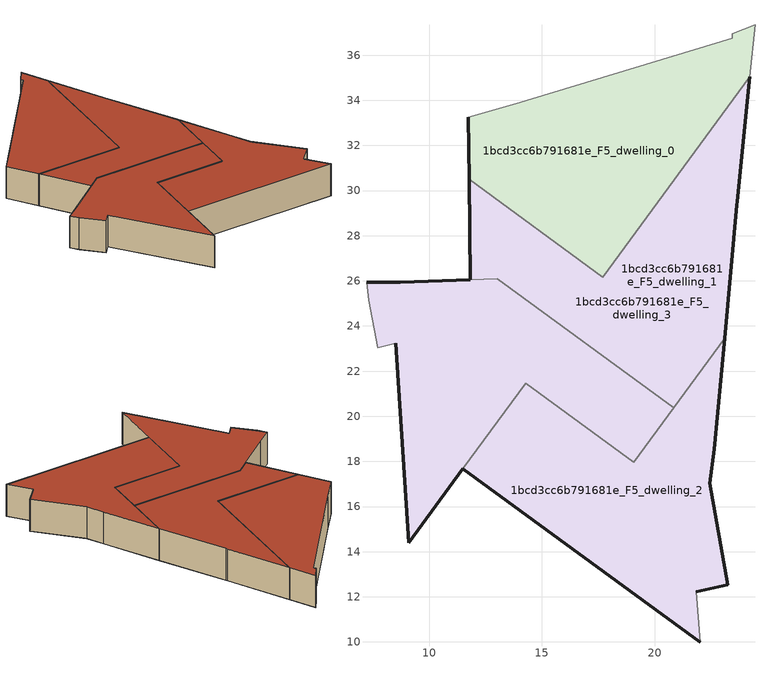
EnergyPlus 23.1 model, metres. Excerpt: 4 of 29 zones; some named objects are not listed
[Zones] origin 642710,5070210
1bcd3cc6b791681e_F5_dwelling_0
 floor to 1bcd3cc6b791681e_F4_dwelling_0 (EU_floor_Construction): 17.71,26.16 24.21,35.05 24.44,37.35 23.44,36.95 23.44,36.75 13.83,33.85 11.73,33.25 11.77,30.5 z15
 wall outside (EU_wall_Construction): 11.77,30.5 11.73,33.25 z15:18
 wall adiabatic (EU_wall_Construction): 11.73,33.25 13.83,33.85 23.44,36.75 23.44,36.95 24.44,37.35 24.21,35.05 z15:18
 wall to 1bcd3cc6b791681e_F5_dwelling_1 (EU_wall_Construction): 24.21,35.05 17.71,26.16 11.77,30.5 z15:18
 roof outside (EU_roof_Construction): 24.44,37.35 24.21,35.05 17.71,26.16 11.77,30.5 11.73,33.25 13.83,33.85 23.44,36.75 23.44,36.95 z18
1bcd3cc6b791681e_F5_dwelling_1
 floor to 1bcd3cc6b791681e_F4_dwelling_1 (EU_floor_Construction): 22.01,9.98 21.83,12.23 23.23,12.53 22.44,17.04 22.64,18.54 23.09,23.47 19.07,17.96 14.27,21.46 11.5,17.67 z15
 floor adiabatic (EU_floor_Construction): 23.09,23.47 23.64,29.35 23.66,29.52 24.21,35.05 17.71,26.16 11.77,30.5 11.83,26.05 13.02,26.08 20.83,20.37 z15
 wall outside (EU_wall_Construction): 24.21,35.05 23.66,29.52 23.64,29.35 23.09,23.47 / 11.83,26.05 11.77,30.5 z15:18
 wall to 1bcd3cc6b791681e_F5_dwelling_3 (EU_wall_Construction): 23.09,23.47 20.83,20.37 z15:18
 wall to 1bcd3cc6b791681e_F5_dwelling_2 (EU_wall_Construction): 20.83,20.37 13.03,26.08 11.83,26.05 z15:18
 roof outside (EU_roof_Construction): 23.09,23.47 22.64,18.54 22.44,17.04 23.23,12.53 21.83,12.23 22.01,9.98 11.5,17.67 14.27,21.46 19.07,17.96 z18; 24.21,35.05 23.66,29.52 23.64,29.35 23.09,23.47 20.83,20.37 13.02,26.08 11.83,26.05 11.77,30.5 17.71,26.16 z18
1bcd3cc6b791681e_F5_dwelling_2
 floor to 1bcd3cc6b791681e_F4_dwelling_2 (EU_floor_Construction): 22.01,9.98 21.83,12.23 23.23,12.53 22.44,17.04 22.64,18.54 23.09,23.47 19.07,17.96 14.27,21.46 11.5,17.67 z15; 19.07,17.96 20.83,20.37 13.03,26.08 11.83,26.05 8.73,25.95 7.23,25.95 7.33,25.15 7.73,23.04 8.53,23.25 9.1,14.39 14.27,21.46 z15
 wall outside (EU_wall_Construction): 7.23,25.95 8.73,25.95 11.82,26.05 / 11.5,17.67 9.1,14.39 8.53,23.25 z15:18; 11.83,26.05,18 11.82,26.05,15 11.83,26.05,15
 wall adiabatic (EU_wall_Construction): 8.53,23.25 7.73,23.04 7.33,25.15 7.23,25.95 z15:18
 wall to 1bcd3cc6b791681e_F5_dwelling_3 (EU_wall_Construction): 14.28,21.46 11.5,17.67 / 20.83,20.37 19.07,17.96 14.27,21.46 z15:18
 roof outside (EU_roof_Construction): 20.83,20.37 19.07,17.96 14.27,21.46 9.1,14.39 8.53,23.25 7.73,23.04 7.33,25.15 7.23,25.95 8.73,25.95 11.83,26.05 13.03,26.08 z18; 23.09,23.47 22.64,18.54 22.44,17.04 23.23,12.53 21.83,12.23 22.01,9.98 11.5,17.67 14.27,21.46 19.07,17.96 z18
1bcd3cc6b791681e_F5_dwelling_3
 floor to 1bcd3cc6b791681e_F4_dwelling_3 (EU_floor_Construction): 23.09,23.47 23.64,29.35 23.66,29.52 24.21,35.05 17.71,26.16 11.77,30.5 11.83,26.05 13.02,26.08 20.83,20.37 z15; 19.07,17.96 20.83,20.37 13.03,26.08 11.83,26.05 8.73,25.95 7.23,25.95 7.33,25.15 7.73,23.04 8.53,23.25 9.1,14.39 14.27,21.46 z15
 floor adiabatic (EU_floor_Construction): 22.01,9.98 21.83,12.23 23.23,12.53 22.44,17.04 22.64,18.54 23.09,23.47 19.07,17.96 14.27,21.46 11.5,17.67 z15
 wall outside (EU_wall_Construction): 23.09,23.47 22.64,18.54 22.44,17.04 23.23,12.53 21.83,12.23 / 22.01,9.98 11.5,17.67 z15:18
 wall adiabatic (EU_wall_Construction): 21.83,12.23 22.01,9.98 z15:18
 roof outside (EU_roof_Construction): 24.21,35.05 23.66,29.52 23.64,29.35 23.09,23.47 20.83,20.37 13.02,26.08 11.83,26.05 11.77,30.5 17.71,26.16 z18; 23.09,23.47 22.64,18.54 22.44,17.04 23.23,12.53 21.83,12.23 22.01,9.98 11.5,17.67 14.27,21.46 19.07,17.96 z18; 20.83,20.37 19.07,17.96 14.27,21.46 9.1,14.39 8.53,23.25 7.73,23.04 7.33,25.15 7.23,25.95 8.73,25.95 11.83,26.05 13.03,26.08 z18
[Building]
EU S2 Campaign: North Axis=0; Terrain=City; Solar Distribution=FullExterior
[Site:Location]
Lyon-Bron: Latitude=45.75; Longitude=5; Time Zone=1; Elevation=198
[SizingPeriod:WeatherFileDays]
AnnualSizingPeriod: Begin Month=1; Begin Day of Month=1; End Month=12; End Day of Month=31; Day of Week for Start Day=Monday; Use Weather File Daylight Saving Period=No; Use Weather File Rain and Snow Indicators=No
[MATERIAL]
EU_InternalMass_Material: Roughness=MediumRough; Thickness=0.1; Conductivity=1; Density=1800; Specific Heat=900; Thermal Absorptance=0.9; Solar Absorptance=0.7; Visible Absorptance=0.7
[MATERIAL:NOMASS] Roughness=MediumRough; Thermal Absorptance=0.9; Solar Absorptance=0.7; Visible Absorptance=0.7
Name | Thermal Resistance
EU_wall_NoMass | 0.776494
EU_roof_NoMass | 0.486893
EU_floor_NoMass | 0.421597
[CONSTRUCTION]
EU_wall_Construction: EU_wall_NoMass
EU_roof_Construction: EU_roof_NoMass
EU_floor_Construction: EU_floor_NoMass
EU_InternalMass_Construction: EU_InternalMass_Material
[ZONE] Type=1; Multiplier=1; Ceiling Height=autocalculate; Floor Area=autocalculate; Part of Total Floor Area=Yes
Name | Volume
1bcd3cc6b791681e_F5_dwelling_0 | 210.207
1bcd3cc6b791681e_F5_dwelling_1 | 422.101
1bcd3cc6b791681e_F5_dwelling_2 | 418.808
1bcd3cc6b791681e_F5_dwelling_3 | 630.683
[INTERNALMASS] Construction=EU_InternalMass_Construction
Name | Zone or ZoneList | Surface Area
1bcd3cc6b791681e_F5_dwelling_0_EU_InternalMass | 1bcd3cc6b791681e_F5_dwelling_0 | 87.597
1bcd3cc6b791681e_F5_dwelling_1_EU_InternalMass | 1bcd3cc6b791681e_F5_dwelling_1 | 87.5858
1bcd3cc6b791681e_F5_dwelling_2_EU_InternalMass | 1bcd3cc6b791681e_F5_dwelling_2 | 87.5901
1bcd3cc6b791681e_F5_dwelling_3_EU_InternalMass | 1bcd3cc6b791681e_F5_dwelling_3 | 87.5976
[OTHEREQUIPMENT] Fuel Type=Electricity; Design Level Calculation Method=Watts/Area; Power per Zone Floor Area=1; Fraction Latent=0; Fraction Radiant=0; Fraction Lost=0; Carbon Dioxide Generation Rate=0; EndUse Subcategory=EU_Step8_InternalGains
Name | Zone or ZoneList or Space or SpaceList | Schedule
EU_Step8_InternalGain_1bcd3cc6b791681e_F5_dwelling_0_f000 | 1bcd3cc6b791681e_F5_dwelling_0 | EU_Step8_GainSchedule_1bcd3cc6b791681e_F5_dwelling_0_f000
EU_Step8_InternalGain_1bcd3cc6b791681e_F5_dwelling_1_f000 | 1bcd3cc6b791681e_F5_dwelling_1 | EU_Step8_GainSchedule_1bcd3cc6b791681e_F5_dwelling_1_f000
EU_Step8_InternalGain_1bcd3cc6b791681e_F5_dwelling_2_f000 | 1bcd3cc6b791681e_F5_dwelling_2 | EU_Step8_GainSchedule_1bcd3cc6b791681e_F5_dwelling_2_f000
EU_Step8_InternalGain_1bcd3cc6b791681e_F5_dwelling_3_f000 | 1bcd3cc6b791681e_F5_dwelling_3 | EU_Step8_GainSchedule_1bcd3cc6b791681e_F5_dwelling_3_f000
[ZONEVENTILATION:DESIGNFLOWRATE] Schedule=EU_AlwaysOn; Design Flow Rate Calculation Method=AirChanges/Hour; Air Changes per Hour=0.693814; Ventilation Type=Natural; Fan Pressure Rise=0; Fan Total Efficiency=1; Constant Term Coefficient=1; Temperature Term Coefficient=0; Velocity Term Coefficient=0; Velocity Squared Term Coefficient=0; Minimum Indoor Temperature=-100; Maximum Indoor Temperature=100; Delta Temperature=-100; Minimum Outdoor Temperature=-100; Maximum Outdoor Temperature=100; Maximum Wind Speed=40
Name | Zone or ZoneList or Space or SpaceList
EU_ConstantAir_1bcd3cc6b791681e_F5_dwelling_0 | 1bcd3cc6b791681e_F5_dwelling_0
EU_ConstantAir_1bcd3cc6b791681e_F5_dwelling_1 | 1bcd3cc6b791681e_F5_dwelling_1
EU_ConstantAir_1bcd3cc6b791681e_F5_dwelling_2 | 1bcd3cc6b791681e_F5_dwelling_2
EU_ConstantAir_1bcd3cc6b791681e_F5_dwelling_3 | 1bcd3cc6b791681e_F5_dwelling_3
[HVACTEMPLATE:ZONE:IDEALLOADSAIRSYSTEM] System Availability Schedule=EU_AlwaysOn; Maximum Heating Supply Air Temperature=50; Minimum Cooling Supply Air Temperature=13; Maximum Heating Supply Air Humidity Ratio=0.0156; Minimum Cooling Supply Air Humidity Ratio=0.0077; Heating Limit=NoLimit; Cooling Limit=NoLimit; Heating Availability Schedule=EU_AlwaysOn; Cooling Availability Schedule=EU_CoolingOff; Dehumidification Control Type=ConstantSensibleHeatRatio; Cooling Sensible Heat Ratio=0.7; Dehumidification Setpoint=60; Humidification Control Type=None; Humidification Setpoint=30; Outdoor Air Method=None; Outdoor Air Flow Rate per Person=0.00944; Outdoor Air Flow Rate per Zone Floor Area=0; Outdoor Air Flow Rate per Zone=0; Demand Controlled Ventilation Type=None; Outdoor Air Economizer Type=NoEconomizer; Heat Recovery Type=None; Sensible Heat Recovery Effectiveness=0.7; Latent Heat Recovery Effectiveness=0.65
Name | Template Thermostat
1bcd3cc6b791681e_F5_dwelling_0 | EU_HeatOnly_1bcd3cc6b791681e_F5_dwelling_0
1bcd3cc6b791681e_F5_dwelling_1 | EU_HeatOnly_1bcd3cc6b791681e_F5_dwelling_1
1bcd3cc6b791681e_F5_dwelling_2 | EU_HeatOnly_1bcd3cc6b791681e_F5_dwelling_2
1bcd3cc6b791681e_F5_dwelling_3 | EU_HeatOnly_1bcd3cc6b791681e_F5_dwelling_3
[SIZING:ZONE] Zone Cooling Design Supply Air Temperature Input Method=SupplyAirTemperature; Zone Cooling Design Supply Air Temperature=13; Zone Heating Design Supply Air Temperature Input Method=SupplyAirTemperature; Zone Heating Design Supply Air Temperature=50; Zone Cooling Design Supply Air Humidity Ratio=0.008; Zone Heating Design Supply Air Humidity Ratio=0.008; Cooling Design Air Flow Method=DesignDay; Cooling Design Air Flow Rate=0; Cooling Minimum Air Flow per Zone Floor Area=0.000762; Cooling Minimum Air Flow=0; Cooling Minimum Air Flow Fraction=0.2; Heating Design Air Flow Method=DesignDay; Heating Design Air Flow Rate=0; Heating Maximum Air Flow per Zone Floor Area=0.002032; Heating Maximum Air Flow=0.141576; Heating Maximum Air Flow Fraction=0.3; Account for Dedicated Outdoor Air System=No; Dedicated Outdoor Air System Control Strategy=NeutralSupplyAir; Dedicated Outdoor Air Low Setpoint Temperature for Design=autosize; Dedicated Outdoor Air High Setpoint Temperature for Design=autosize; Zone Load Sizing Method=Sensible Load Only No Latent Load; Zone Latent Cooling Design Supply Air Humidity Ratio Input Method=HumidityRatioDifference; Zone Cooling Design Supply Air Humidity Ratio Difference=0.005; Zone Latent Heating Design Supply Air Humidity Ratio Input Method=HumidityRatioDifference; Zone Humidification Design Supply Air Humidity Ratio Difference=0.005
1bcd3cc6b791681e_F5_dwelling_0; 1bcd3cc6b791681e_F5_dwelling_1; 1bcd3cc6b791681e_F5_dwelling_2; 1bcd3cc6b791681e_F5_dwelling_3
[SCHEDULE:CONSTANT]
Name | Hourly Value
EU_AlwaysOn | 1
EU_CoolingOff | 0
[SCHEDULE:FILE] Column Number=1; Rows to Skip at Top=0; Number of Hours of Data=8760; Column Separator=Comma; Interpolate to Timestep=No; Minutes per Item=60; Adjust Schedule for Daylight Savings=Yes
Name | File
EU_Step8_GainSchedule_1bcd3cc6b791681e_F5_dwelling_0_f000 | ../../schedules/1bcd3cc6b791681e/1bcd3cc6b791681e_F5_dwelling_0_f000_gain.csv
EU_Step8_GainSchedule_1bcd3cc6b791681e_F5_dwelling_1_f000 | ../../schedules/1bcd3cc6b791681e/1bcd3cc6b791681e_F5_dwelling_1_f000_gain.csv
EU_Step8_GainSchedule_1bcd3cc6b791681e_F5_dwelling_2_f000 | ../../schedules/1bcd3cc6b791681e/1bcd3cc6b791681e_F5_dwelling_2_f000_gain.csv
EU_Step8_GainSchedule_1bcd3cc6b791681e_F5_dwelling_3_f000 | ../../schedules/1bcd3cc6b791681e/1bcd3cc6b791681e_F5_dwelling_3_f000_gain.csv
